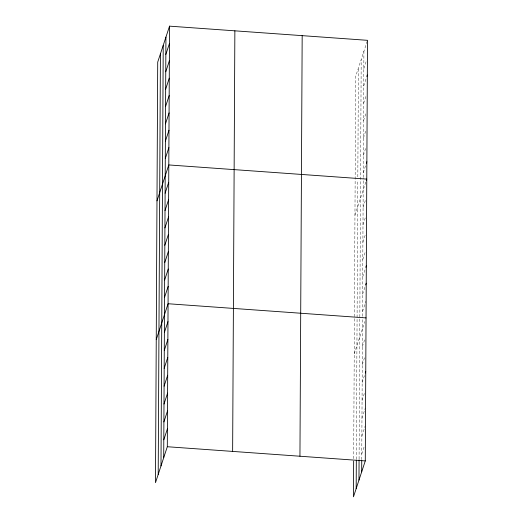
<?xml version="1.0" encoding="UTF-8"?>
<svg xmlns="http://www.w3.org/2000/svg" width="523" height="523" viewBox="0 0 523 523"><rect width="100%" height="100%" fill="white"/><g stroke="black" fill="none" stroke-linecap="round" stroke-linejoin="round"><path stroke-width="0.39" stroke-dasharray="2.62 1.96" d="M353.666 458.664L355.692 76.266L367.27 41.056M356.326 459.357L357.81 179.997M357.824 176.846L358.405 68.016M359.079 458.985L361.197 59.524M361.746 459.678L362.498 317.036M362.504 316.245L363.237 178.245M363.237 177.454L363.91 51.28M363.818 68.624L366.218 61.322M363.727 85.975L366.126 78.672M363.629 103.325L366.035 96.023M363.537 120.676L366.178 112.641M363.446 138.026L366.087 129.992M363.354 155.37L365.995 147.342M363.263 172.721L366.388 163.228M354.96 215.058L366.296 180.579M363.08 207.422L365.479 200.119M362.988 224.772L365.387 217.463M362.897 242.116L365.538 234.082M362.805 259.467L365.446 251.432M362.714 276.817L365.355 268.783M362.622 294.168L365.74 284.669M362.531 311.518L365.891 301.287M354.221 353.849L364.838 321.56M362.341 346.742L364.74 339.434M362.249 364.616L364.891 356.581M362.151 382.49L364.793 374.455M362.06 400.363L364.701 392.328M361.962 418.237L365.322 408.012M361.87 436.117L365.231 425.892M361.772 453.99L364.178 446.688"/><path stroke-width="0.78" d="M158.201 474.433L160.43 53.849M160.992 465.934L163.222 45.351M163.706 457.69L165.935 37.107M169.537 26.15L157.717 62.093L155.488 482.677L167.308 446.734L169.537 26.15L367.512 40.323L365.283 460.907L353.463 496.85L353.653 461.103M232.637 451.414L234.866 30.824M299.947 456.233L302.176 35.642M356.176 488.606L356.326 460.168M358.968 480.107L359.072 459.795M361.681 471.864L361.739 460.488M165.843 54.457L169.445 43.501M165.752 71.801L169.354 60.851M165.66 89.152L169.262 78.195M165.569 106.502L169.171 95.546M165.477 123.853L169.079 112.896M165.386 141.203L168.988 130.247M165.288 158.547L168.89 147.597M156.985 200.884L168.798 164.941L366.773 179.114L366.296 180.579M165.105 193.249L168.707 182.292M165.013 210.599L168.615 199.642M164.922 227.943L168.524 216.993M164.83 245.294L168.432 234.337M164.738 262.644L168.341 251.687M164.647 279.995L168.249 269.038M164.555 297.345L168.158 286.388M156.246 339.675L168.066 303.739L366.041 317.912M164.366 332.569L167.968 321.612M164.274 350.443L167.876 339.486M164.176 368.316L167.778 357.359M164.085 386.19L167.687 375.233M163.987 404.063L167.589 393.113M163.895 421.943L167.497 410.986M163.797 439.817L167.399 428.86M366.845 76.482L367.323 75.018M366.388 163.228L366.865 161.764M365.832 267.325L366.316 265.861M365.74 284.669L366.224 283.211M365.276 372.997L365.754 371.533M167.308 446.734L365.283 460.907"/></g></svg>
